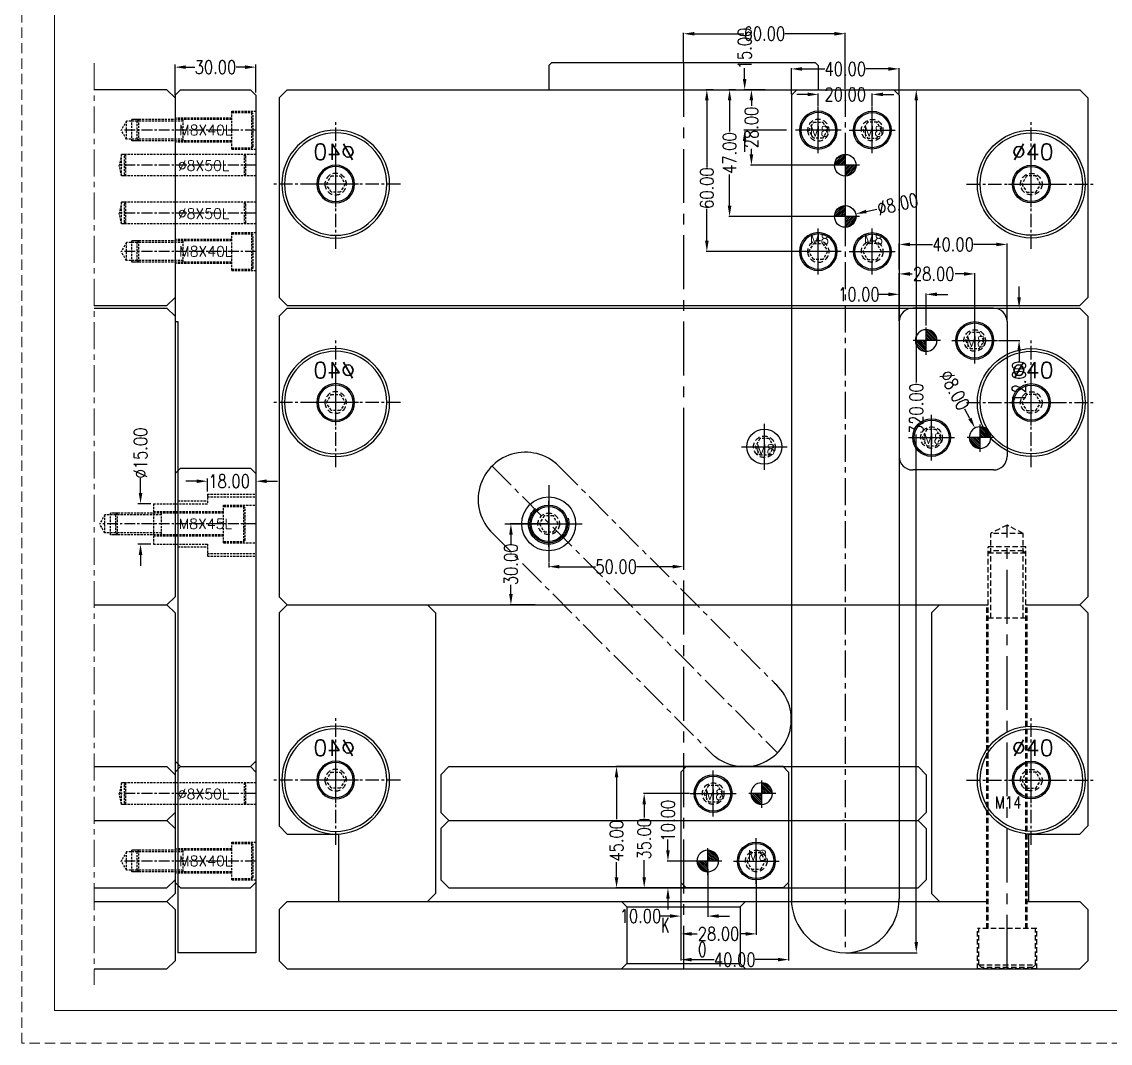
# Model space of a CAD drawing. Header units: millimetres. Extents: x 27300 to 28436, y -21252 to -20448.
# Drawn here: x 27299.7 to 27703.4, y -21251.8 to -20873 of the extents above; entities that cross this region are included whole.
import ezdxf

# ---------------------------------------------------------------- set-up
doc = ezdxf.new("R2010")
doc.units = ezdxf.units.MM
doc.header["$LTSCALE"] = 8
for name, pattern in [('ACAD_ISO08W100', [36, 24, -3, 6, -3]), ('CENTER', [2, 1.25, -0.25, 0.25, -0.25]), ('CENTER1', [0.6, 0.3, -0.1, 0.1, -0.1]), ('CENTERX2', [4, 2.5, -0.5, 0.5, -0.5]), ('DASHED', [0.75, 0.5, -0.25]), ('HIDDEN', [0.375, 0.25, -0.125]), ('HIDDEN2', [0.1875, 0.125, -0.0625])]:
    doc.linetypes.add(name, pattern=pattern)
doc.layers.get('DEFPOINTS').update_dxf_attribs({"color": 6})
for name, color, linetype in [('CL', 1, 'Continuous'), ('PIN', 5, 'Continuous'), ('SCREW', 52, 'HIDDEN'), ('SLIDE', 6, 'Continuous'), ('SP', 3, 'Continuous'), ('text', 7, 'Continuous'), ('文字', 1, 'Continuous')]:
    doc.layers.add(name, color=color, linetype=linetype)
for name, color, linetype, lineweight in [('dim', 3, 'Continuous', 15), ('H7', 1, 'CENTERX2', 15), ('MBOM-ASSIS-LAYER', 71, 'Continuous', 9), ('WR', 122, 'HIDDEN', 18)]:
    doc.layers.add(name, color=color, linetype=linetype, lineweight=lineweight)
doc.styles.add('ROMANC', font='RomanC.ttf', dxfattribs={"width": 0.8, "height": 7})
doc.styles.add('ROMANS', font='ROMANS.shx', dxfattribs={"height": 5, "bigfont": 'chineset.shx'})
doc.styles.get("Standard").update_dxf_attribs({"font": 'txt.shx', "width": 0.8, "bigfont": 'chineset.shx'})
doc.styles.add('txt', font='txt.shx', dxfattribs={"width": 0.75, "height": 3.2})
doc.dimstyles.new('emd', dxfattribs={"dimtxt": 5, "dimasz": 4, "dimexe": 1, "dimexo": 1, "dimtad": 0, "dimzin": 1, "dimdsep": 46, "dimtxsty": 'Standard', "dimcen": 0, "dimclrd": 3, "dimclre": 3, "dimclrt": 7, "dimadec": 1, "dimazin": 0, "dimtfac": 1, "dimtofl": 0, "dimtmove": 0, "dimatfit": 0, "dimfxl": 0, "dimarcsym": 0})
doc.dimstyles.new('ISO-25', dxfattribs={"dimtxt": 5, "dimasz": 4, "dimexe": 0.3, "dimexo": 0.3, "dimtad": 0, "dimzin": 1, "dimdsep": 46, "dimtxsty": 'Standard', "dimcen": 0, "dimclrd": 3, "dimclre": 3, "dimclrt": 3, "dimazin": 0, "dimtfac": 1, "dimtofl": 0, "dimtmove": 0, "dimatfit": 0, "dimfxl": 0, "dimarcsym": 0})

# ---------------------------------------------------------------- blocks, each defined once
blk = doc.blocks.new('20100617.142056')
at = {"layer": 'MBOM-ASSIS-LAYER', "linetype": 'DASHED'}
for p, q in [((-1189, 0), (-1189, 841)), ((0, 0), (-1189, 0))]:
    blk.add_line(p, q, dxfattribs=at)
at = {"layer": 'MBOM-ASSIS-LAYER'}
for p, q in [((-1176.3, 12.7), (-1176.3, 828.3)), ((-12.7, 12.7), (-1176.3, 12.7))]:
    blk.add_line(p, q, dxfattribs=at)
blk = doc.blocks.new('20100227.151117')
at = {"layer": 'SCREW', "linetype": 'CENTER1', "ltscale": 35}
for p, q in [((0, -8.5), (0, 8.5)), ((-8.5, 0), (8.5, 0))]:
    blk.add_line(p, q, dxfattribs=at)
at = {"layer": 'SCREW', "linetype": 'HIDDEN2'}
blk.add_lwpolyline([(-1.73, 3), (-3.46, 0), (-1.73, -3), (1.73, -3), (3.46, 0), (1.73, 3)], close=True, dxfattribs=at)
at = {"layer": 'SCREW', "linetype": 'Continuous'}
for radius in [7, 6.5]:
    blk.add_circle((0, 0), radius, dxfattribs=at)
at = {"layer": 'SCREW'}
blk.add_circle((0, 0), 4, dxfattribs=at)
blk = doc.blocks.new('FGA')
at = {"layer": 'PIN'}
for p, q in [((19364.31, -4822.37), (19368.28, -4818.4)), ((19364.38, -4821.64), (19367.58, -4818.43)), ((19364.68, -4820.67), (19366.62, -4818.74)), ((19365, -4822.34), (19368.28, -4819.06)), ((19365.67, -4822.34), (19368.28, -4819.72)), ((19366.33, -4822.34), (19368.28, -4820.39)), ((19366.99, -4822.34), (19368.28, -4821.05)), ((19367.65, -4822.34), (19368.28, -4821.71)), ((19368.28, -4823.7), (19369.64, -4822.34)), ((19368.28, -4822.38), (19368.32, -4822.34)), ((19368.28, -4823.04), (19368.98, -4822.34)), ((19368.28, -4824.36), (19370.31, -4822.34)), ((19368.28, -4825.69), (19371.63, -4822.34)), ((19368.28, -4825.03), (19370.97, -4822.34)), ((19368.33, -4826.31), (19372.25, -4822.38)), ((19369.07, -4826.23), (19372.17, -4823.13)), ((19370.08, -4825.88), (19371.82, -4824.14))]:
    blk.add_line(p, q, dxfattribs=at)
at = {"layer": 'PIN', "linetype": 'CENTER'}
for p, q in [((19368.28, -4827.56), (19368.28, -4817.12)), ((19363.06, -4822.34), (19373.5, -4822.34))]:
    blk.add_line(p, q, dxfattribs=at)
at = {"layer": 'PIN'}
blk.add_circle((19368.28, -4822.34), 3.97, dxfattribs=at)
blk = doc.blocks.new('*D27084')
at = {"layer": 'DEFPOINTS', "color": 0}
for p in [(27595.1, -20899.98), (27595.1, -20904.73), (27615.1, -20904.73)]:
    blk.add_point(p, dxfattribs=at)
at = {"layer": 'dim', "color": 3, "lineweight": -2}
for p, q in [((27591.1, -20899.98), (27587.1, -20899.98)), ((27595.1, -20904.43), (27595.1, -20899.68)), ((27615.1, -20904.43), (27615.1, -20899.68)), ((27619.1, -20899.98), (27623.1, -20899.98))]:
    blk.add_line(p, q, dxfattribs=at)
at = {"layer": 'dim', "color": 3}
for points in [[(27591.1, -20900.64), (27591.1, -20899.31), (27595.1, -20899.98)], [(27619.1, -20899.31), (27619.1, -20900.64), (27615.1, -20899.98)]]:
    blk.add_solid(points, dxfattribs=at)
at = {"layer": 'dim', "color": 3, "insert": (27605.1, -20899.98), "char_height": 5, "attachment_point": 5}
blk.add_mtext('20.00', dxfattribs=at)
blk = doc.blocks.new('*D27085')
at = {"layer": 'DEFPOINTS', "color": 0}
for p in [(27570.29, -20898.23), (27571.02, -20898.23), (27605.1, -20926.23)]:
    blk.add_point(p, dxfattribs=at)
at = {"layer": 'dim', "color": 3, "lineweight": -2}
for p, q in [((27570.72, -20898.23), (27569.99, -20898.23)), ((27570.29, -20902.23), (27570.29, -20904.27)), ((27570.29, -20922.23), (27570.29, -20920.19)), ((27604.8, -20926.23), (27569.99, -20926.23))]:
    blk.add_line(p, q, dxfattribs=at)
at = {"layer": 'dim', "color": 3}
for points in [[(27570.95, -20902.23), (27569.62, -20902.23), (27570.29, -20898.23)], [(27569.62, -20922.23), (27570.95, -20922.23), (27570.29, -20926.23)]]:
    blk.add_solid(points, dxfattribs=at)
at = {"layer": 'dim', "color": 3, "insert": (27570.29, -20912.23), "char_height": 5, "attachment_point": 5, "rotation": 90}
blk.add_mtext('28.00', dxfattribs=at)
blk = doc.blocks.new('*D27086')
at = {"layer": 'DEFPOINTS', "color": 0}
for p in [(27562.19, -20898.23), (27564.69, -20898.23), (27605.1, -20945.23)]:
    blk.add_point(p, dxfattribs=at)
at = {"layer": 'dim', "color": 3, "lineweight": -2}
for p, q in [((27564.39, -20898.23), (27561.89, -20898.23)), ((27562.19, -20902.23), (27562.19, -20913.77)), ((27562.19, -20941.23), (27562.19, -20929.69)), ((27604.8, -20945.23), (27561.89, -20945.23))]:
    blk.add_line(p, q, dxfattribs=at)
at = {"layer": 'dim', "color": 3}
for points in [[(27562.86, -20902.23), (27561.53, -20902.23), (27562.19, -20898.23)], [(27561.53, -20941.23), (27562.86, -20941.23), (27562.19, -20945.23)]]:
    blk.add_solid(points, dxfattribs=at)
at = {"layer": 'dim', "color": 3, "insert": (27562.19, -20921.73), "char_height": 5, "attachment_point": 5, "rotation": 90}
blk.add_mtext('47.00', dxfattribs=at)
blk = doc.blocks.new('*D27087')
at = {"layer": 'DEFPOINTS', "color": 0}
for p in [(27553.76, -20898.23), (27556.4, -20898.23), (27595.1, -20958.23)]:
    blk.add_point(p, dxfattribs=at)
at = {"layer": 'dim', "color": 3, "lineweight": -2}
for p, q in [((27556.1, -20898.23), (27553.46, -20898.23)), ((27553.76, -20902.23), (27553.76, -20927.12)), ((27553.76, -20954.23), (27553.76, -20942.37)), ((27594.8, -20958.23), (27553.46, -20958.23))]:
    blk.add_line(p, q, dxfattribs=at)
at = {"layer": 'dim', "color": 3}
for points in [[(27554.43, -20902.23), (27553.09, -20902.23), (27553.76, -20898.23)], [(27553.09, -20954.23), (27554.43, -20954.23), (27553.76, -20958.23)]]:
    blk.add_solid(points, dxfattribs=at)
at = {"layer": 'dim', "color": 3, "insert": (27553.76, -20934.74), "char_height": 5, "attachment_point": 5, "rotation": 90}
blk.add_mtext('60.00', dxfattribs=at)
blk = doc.blocks.new('*D27088')
at = {"layer": 'DEFPOINTS', "color": 0}
for p in [(27653.1, -20966.54), (27625.1, -20984.23), (27653.1, -20988.73)]:
    blk.add_point(p, dxfattribs=at)
at = {"layer": 'dim', "color": 3, "lineweight": -2}
for p, q in [((27625.1, -20983.93), (27625.1, -20966.24)), ((27629.1, -20966.54), (27629.94, -20966.54)), ((27649.1, -20966.54), (27645.85, -20966.54)), ((27653.1, -20988.43), (27653.1, -20966.24))]:
    blk.add_line(p, q, dxfattribs=at)
at = {"layer": 'dim', "color": 3}
for points in [[(27629.1, -20965.87), (27629.1, -20967.21), (27625.1, -20966.54)], [(27649.1, -20967.21), (27649.1, -20965.87), (27653.1, -20966.54)]]:
    blk.add_solid(points, dxfattribs=at)
at = {"layer": 'dim', "color": 3, "insert": (27637.9, -20966.54), "char_height": 5, "attachment_point": 5}
blk.add_mtext('28.00', dxfattribs=at)
blk = doc.blocks.new('*D27089')
at = {"layer": 'DEFPOINTS', "color": 0}
for p in [(27635.1, -20974.11), (27625.1, -20984.23), (27635.1, -20985.97)]:
    blk.add_point(p, dxfattribs=at)
at = {"layer": 'dim', "color": 3, "lineweight": -2}
for p, q in [((27621.1, -20974.11), (27617.1, -20974.11)), ((27625.1, -20983.93), (27625.1, -20973.81)), ((27635.1, -20985.67), (27635.1, -20973.81)), ((27639.1, -20974.11), (27643.1, -20974.11))]:
    blk.add_line(p, q, dxfattribs=at)
at = {"layer": 'dim', "color": 3}
for points in [[(27621.1, -20974.78), (27621.1, -20973.44), (27625.1, -20974.11)], [(27639.1, -20973.44), (27639.1, -20974.78), (27635.1, -20974.11)]]:
    blk.add_solid(points, dxfattribs=at)
at = {"layer": 'dim', "color": 3, "insert": (27610.14, -20974.11), "char_height": 5, "attachment_point": 5}
blk.add_mtext('10.00', dxfattribs=at)
blk = doc.blocks.new('*D27090')
at = {"layer": 'DEFPOINTS', "color": 0}
for p in [(27657.03, -20979.23), (27669.56, -20979.23), (27661.6, -20991.23)]:
    blk.add_point(p, dxfattribs=at)
at = {"layer": 'dim', "color": 3, "lineweight": -2}
for p, q in [((27669.56, -20975.23), (27669.56, -20971.23)), ((27657.33, -20979.23), (27669.86, -20979.23)), ((27661.9, -20991.23), (27669.86, -20991.23)), ((27669.56, -20995.23), (27669.56, -20999.23))]:
    blk.add_line(p, q, dxfattribs=at)
at = {"layer": 'dim', "color": 3}
for points in [[(27668.89, -20975.23), (27670.23, -20975.23), (27669.56, -20979.23)], [(27670.23, -20995.23), (27668.89, -20995.23), (27669.56, -20991.23)]]:
    blk.add_solid(points, dxfattribs=at)
at = {"layer": 'dim', "color": 3, "insert": (27669.56, -21006.52), "char_height": 5, "attachment_point": 5, "rotation": 90}
blk.add_mtext('12.00', dxfattribs=at)
blk = doc.blocks.new('*D27091')
at = {"layer": 'DEFPOINTS', "color": 0}
for p in [(27665.1, -20955.61), (27625.1, -20965.21), (27665.1, -20984.23)]:
    blk.add_point(p, dxfattribs=at)
at = {"layer": 'dim', "color": 3, "lineweight": -2}
for p, q in [((27625.1, -20964.91), (27625.1, -20955.31)), ((27629.1, -20955.61), (27637.47, -20955.61)), ((27661.1, -20955.61), (27652.72, -20955.61)), ((27665.1, -20983.93), (27665.1, -20955.31))]:
    blk.add_line(p, q, dxfattribs=at)
at = {"layer": 'dim', "color": 3}
for points in [[(27629.1, -20954.94), (27629.1, -20956.27), (27625.1, -20955.61)], [(27661.1, -20956.27), (27661.1, -20954.94), (27665.1, -20955.61)]]:
    blk.add_solid(points, dxfattribs=at)
at = {"layer": 'dim', "color": 3, "insert": (27645.1, -20955.61), "char_height": 5, "attachment_point": 5}
blk.add_mtext('40.00', dxfattribs=at)
blk = doc.blocks.new('20100227.151919')
at = {"layer": 'SCREW', "linetype": 'CENTER1', "ltscale": 35}
for p, q in [((0, -8.5), (0, 8.5)), ((-8.5, 0), (8.5, 0))]:
    blk.add_line(p, q, dxfattribs=at)
at = {"layer": 'SCREW', "linetype": 'HIDDEN2'}
blk.add_lwpolyline([(-1.73, 3), (-3.46, 0), (-1.73, -3), (1.73, -3), (3.46, 0), (1.73, 3)], close=True, dxfattribs=at)
at = {"layer": 'SCREW', "linetype": 'Continuous'}
blk.add_circle((0, 0), 6.5, dxfattribs=at)
at = {"layer": 'SCREW'}
blk.add_circle((0, 0), 4, dxfattribs=at)
blk = doc.blocks.new('*D27092')
at = {"layer": 'DEFPOINTS', "color": 0}
for p in [(27585.1, -20890.53), (27585.1, -20900.23), (27625.1, -20900.23)]:
    blk.add_point(p, dxfattribs=at)
at = {"layer": 'dim', "color": 3, "lineweight": -2}
for p, q in [((27585.1, -20899.93), (27585.1, -20890.23)), ((27589.1, -20890.53), (27597.47, -20890.53)), ((27621.1, -20890.53), (27612.72, -20890.53)), ((27625.1, -20899.93), (27625.1, -20890.23))]:
    blk.add_line(p, q, dxfattribs=at)
at = {"layer": 'dim', "color": 3}
for points in [[(27589.1, -20889.86), (27589.1, -20891.2), (27585.1, -20890.53)], [(27621.1, -20891.2), (27621.1, -20889.86), (27625.1, -20890.53)]]:
    blk.add_solid(points, dxfattribs=at)
at = {"layer": 'dim', "color": 3, "insert": (27605.1, -20890.53), "char_height": 5, "attachment_point": 5}
blk.add_mtext('40.00', dxfattribs=at)
blk = doc.blocks.new('*D27093')
at = {"layer": 'DEFPOINTS', "color": 0}
for p in [(27554.1, -21186.99), (27544.1, -21192.23), (27554.1, -21204.65)]:
    blk.add_point(p, dxfattribs=at)
at = {"layer": 'dim', "color": 3, "lineweight": -2}
for p, q in [((27554.1, -21187.29), (27554.1, -21204.95)), ((27544.1, -21192.53), (27544.1, -21204.95)), ((27540.1, -21204.65), (27536.1, -21204.65)), ((27558.1, -21204.65), (27562.1, -21204.65))]:
    blk.add_line(p, q, dxfattribs=at)
at = {"layer": 'dim', "color": 3}
for points in [[(27540.1, -21205.32), (27540.1, -21203.99), (27544.1, -21204.65)], [(27558.1, -21203.99), (27558.1, -21205.32), (27554.1, -21204.65)]]:
    blk.add_solid(points, dxfattribs=at)
at = {"layer": 'dim', "color": 3, "insert": (27529.14, -21204.65), "char_height": 5, "attachment_point": 5}
blk.add_mtext('10.00', dxfattribs=at)
blk = doc.blocks.new('*D27094')
at = {"layer": 'DEFPOINTS', "color": 0}
for p in [(27572.1, -21190.23), (27544.1, -21192.23), (27572.1, -21211.25)]:
    blk.add_point(p, dxfattribs=at)
at = {"layer": 'dim', "color": 3, "lineweight": -2}
for p, q in [((27572.1, -21190.53), (27572.1, -21211.55)), ((27544.1, -21192.53), (27544.1, -21211.55)), ((27548.1, -21211.25), (27550.14, -21211.25)), ((27568.1, -21211.25), (27566.06, -21211.25))]:
    blk.add_line(p, q, dxfattribs=at)
at = {"layer": 'dim', "color": 3}
for points in [[(27548.1, -21210.59), (27548.1, -21211.92), (27544.1, -21211.25)], [(27568.1, -21211.92), (27568.1, -21210.59), (27572.1, -21211.25)]]:
    blk.add_solid(points, dxfattribs=at)
at = {"layer": 'dim', "color": 3, "insert": (27558.1, -21211.25), "char_height": 5, "attachment_point": 5}
blk.add_mtext('28.00', dxfattribs=at)
blk = doc.blocks.new('*D27095')
at = {"layer": 'DEFPOINTS', "color": 0}
for p in [(27544.1, -21192.23), (27584.1, -21192.23), (27584.1, -21220.8)]:
    blk.add_point(p, dxfattribs=at)
at = {"layer": 'dim', "color": 3, "lineweight": -2}
for p, q in [((27544.1, -21192.53), (27544.1, -21221.1)), ((27584.1, -21192.53), (27584.1, -21221.1)), ((27548.1, -21220.8), (27556.47, -21220.8)), ((27580.1, -21220.8), (27571.72, -21220.8))]:
    blk.add_line(p, q, dxfattribs=at)
at = {"layer": 'dim', "color": 3}
for points in [[(27548.1, -21220.13), (27548.1, -21221.46), (27544.1, -21220.8)], [(27580.1, -21221.46), (27580.1, -21220.13), (27584.1, -21220.8)]]:
    blk.add_solid(points, dxfattribs=at)
at = {"layer": 'dim', "color": 3, "insert": (27564.1, -21220.8), "char_height": 5, "attachment_point": 5}
blk.add_mtext('40.00', dxfattribs=at)
blk = doc.blocks.new('*D27096')
at = {"layer": 'DEFPOINTS', "color": 0}
for p in [(27539.33, -21184.23), (27554.1, -21184.23), (27546.1, -21194.23)]:
    blk.add_point(p, dxfattribs=at)
at = {"layer": 'dim', "color": 3, "lineweight": -2}
for p, q in [((27539.33, -21180.23), (27539.33, -21176.23)), ((27553.8, -21184.23), (27539.03, -21184.23)), ((27545.8, -21194.23), (27539.03, -21194.23)), ((27539.33, -21198.23), (27539.33, -21202.23))]:
    blk.add_line(p, q, dxfattribs=at)
at = {"layer": 'dim', "color": 3}
for points in [[(27538.66, -21180.23), (27540, -21180.23), (27539.33, -21184.23)], [(27540, -21198.23), (27538.66, -21198.23), (27539.33, -21194.23)]]:
    blk.add_solid(points, dxfattribs=at)
at = {"layer": 'dim', "color": 3, "insert": (27539.33, -21169.27), "char_height": 5, "attachment_point": 5, "rotation": 90}
blk.add_mtext('10.00', dxfattribs=at)
blk = doc.blocks.new('*D27097')
at = {"layer": 'DEFPOINTS', "color": 0}
for p in [(27530.52, -21159.23), (27547.6, -21159.23), (27546.1, -21194.23)]:
    blk.add_point(p, dxfattribs=at)
at = {"layer": 'dim', "color": 3, "lineweight": -2}
for p, q in [((27547.3, -21159.23), (27530.22, -21159.23)), ((27530.52, -21163.23), (27530.52, -21168.04)), ((27530.52, -21190.23), (27530.52, -21183.96)), ((27545.8, -21194.23), (27530.22, -21194.23))]:
    blk.add_line(p, q, dxfattribs=at)
at = {"layer": 'dim', "color": 3}
for points in [[(27531.19, -21163.23), (27529.86, -21163.23), (27530.52, -21159.23)], [(27529.86, -21190.23), (27531.19, -21190.23), (27530.52, -21194.23)]]:
    blk.add_solid(points, dxfattribs=at)
at = {"layer": 'dim', "color": 3, "insert": (27530.52, -21176), "char_height": 5, "attachment_point": 5, "rotation": 90}
blk.add_mtext('35.00', dxfattribs=at)
blk = doc.blocks.new('*D27098')
at = {"layer": 'DEFPOINTS', "color": 0}
for p in [(27629.41, -20898.23), (27631.44, -20898.23), (27605.1, -21218.23)]:
    blk.add_point(p, dxfattribs=at)
at = {"layer": 'dim', "color": 3, "lineweight": -2}
for p, q in [((27629.71, -20898.23), (27631.74, -20898.23)), ((27631.44, -20902.23), (27631.44, -21006.85)), ((27631.44, -21214.23), (27631.44, -21026.1)), ((27605.4, -21218.23), (27631.74, -21218.23))]:
    blk.add_line(p, q, dxfattribs=at)
at = {"layer": 'dim', "color": 3}
for points in [[(27632.11, -20902.23), (27630.77, -20902.23), (27631.44, -20898.23)], [(27630.77, -21214.23), (27632.11, -21214.23), (27631.44, -21218.23)]]:
    blk.add_solid(points, dxfattribs=at)
at = {"layer": 'dim', "color": 3, "insert": (27631.44, -21016.48), "char_height": 5, "attachment_point": 5, "rotation": 90}
blk.add_mtext('320.00', dxfattribs=at)
blk = doc.blocks.new('*D27099')
at = {"layer": 'DEFPOINTS', "color": 0}
for p in [(27520.26, -21149.23), (27546.77, -21149.23), (27543.28, -21194.23)]:
    blk.add_point(p, dxfattribs=at)
at = {"layer": 'dim', "color": 3, "lineweight": -2}
for p, q in [((27546.47, -21149.23), (27519.96, -21149.23)), ((27520.26, -21153.23), (27520.26, -21168.77)), ((27520.26, -21190.23), (27520.26, -21184.69)), ((27542.98, -21194.23), (27519.96, -21194.23))]:
    blk.add_line(p, q, dxfattribs=at)
at = {"layer": 'dim', "color": 3}
for points in [[(27520.93, -21153.23), (27519.59, -21153.23), (27520.26, -21149.23)], [(27519.59, -21190.23), (27520.93, -21190.23), (27520.26, -21194.23)]]:
    blk.add_solid(points, dxfattribs=at)
at = {"layer": 'dim', "color": 3, "insert": (27520.26, -21176.73), "char_height": 5, "attachment_point": 5, "rotation": 90}
blk.add_mtext('45.00', dxfattribs=at)
blk = doc.blocks.new('*D27101')
at = {"layer": 'DEFPOINTS', "color": 0}
for p in [(27653.22, -21023.7), (27656.98, -21030.76)]:
    blk.add_point(p, dxfattribs=at)
at = {"layer": 'dim', "color": 3, "lineweight": -2}
blk.add_line((27651.34, -21020.17), (27649.46, -21016.64), dxfattribs=at)
at = {"layer": 'dim', "color": 3}
blk.add_solid([(27650.75, -21020.48), (27651.93, -21019.86), (27653.22, -21023.7)], dxfattribs=at)
at = {"layer": 'dim', "color": 3, "insert": (27645.72, -21009.62), "char_height": 5, "attachment_point": 5, "rotation": 298.0455}
blk.add_mtext('%%c8.00', dxfattribs=at)
blk = doc.blocks.new('*D27108')
at = {"layer": 'DEFPOINTS', "color": 0}
for p in [(27545.1, -20877.48), (27545.1, -20888.23), (27605.1, -20898.23)]:
    blk.add_point(p, dxfattribs=at)
at = {"layer": 'dim', "color": 3, "lineweight": -2}
for p, q in [((27545.1, -20887.93), (27545.1, -20877.18)), ((27549.1, -20877.48), (27567.47, -20877.48)), ((27601.1, -20877.48), (27582.72, -20877.48)), ((27605.1, -20897.93), (27605.1, -20877.18))]:
    blk.add_line(p, q, dxfattribs=at)
at = {"layer": 'dim', "color": 3}
for points in [[(27549.1, -20876.82), (27549.1, -20878.15), (27545.1, -20877.48)], [(27601.1, -20878.15), (27601.1, -20876.82), (27605.1, -20877.48)]]:
    blk.add_solid(points, dxfattribs=at)
at = {"layer": 'dim', "color": 3, "insert": (27575.1, -20877.48), "char_height": 5, "attachment_point": 5}
blk.add_mtext('60.00', dxfattribs=at)
blk = doc.blocks.new('*D27137')
at = {"layer": 'DEFPOINTS', "color": 0}
for p in [(27567.78, -20898.23), (27575.66, -20898.23), (27583.66, -20913.23)]:
    blk.add_point(p, dxfattribs=at)
at = {"layer": 'dim', "color": 3, "lineweight": -2}
for p, q in [((27567.78, -20894.23), (27567.78, -20890.23)), ((27575.36, -20898.23), (27567.48, -20898.23)), ((27583.36, -20913.23), (27567.48, -20913.23)), ((27567.78, -20917.23), (27567.78, -20921.23))]:
    blk.add_line(p, q, dxfattribs=at)
at = {"layer": 'dim', "color": 3}
for points in [[(27567.11, -20894.23), (27568.45, -20894.23), (27567.78, -20898.23)], [(27568.45, -20917.23), (27567.11, -20917.23), (27567.78, -20913.23)]]:
    blk.add_solid(points, dxfattribs=at)
at = {"layer": 'dim', "color": 3, "insert": (27567.78, -20882.94), "char_height": 5, "attachment_point": 5, "rotation": 90}
blk.add_mtext('15.00', dxfattribs=at)
blk = doc.blocks.new('*D27138')
at = {"layer": 'DEFPOINTS', "color": 0}
for p in [(27608.99, -20944.31), (27601.21, -20946.15)]:
    blk.add_point(p, dxfattribs=at)
at = {"layer": 'dim', "color": 3, "lineweight": -2}
blk.add_line((27612.89, -20943.39), (27616.78, -20942.48), dxfattribs=at)
at = {"layer": 'dim', "color": 3}
blk.add_solid([(27612.73, -20942.75), (27613.04, -20944.04), (27608.99, -20944.31)], dxfattribs=at)
at = {"layer": 'dim', "color": 3, "insert": (27624.52, -20940.65), "char_height": 5, "attachment_point": 5, "rotation": 13.2735}
blk.add_mtext('%%c8.00', dxfattribs=at)
blk = doc.blocks.new('20100227.153435')
at = {"layer": 'SP', "color": 3, "linetype": 'CENTER', "ltscale": 0.5}
for p, q in [((0, -24), (0, 24)), ((-24, 0), (24, 0))]:
    blk.add_line(p, q, dxfattribs=at)
at = {"layer": 'SP'}
for radius in [20, 19]:
    blk.add_circle((0, 0), radius, dxfattribs=at)
at = {"layer": 'SCREW'}
blk.add_blockref('20100227.151117', (0, 0), dxfattribs=at)
at = {"layer": 'H7', "color": 4, "linetype": 'ByBlock', "insert": (-7.19, 14.98), "char_height": 6, "attachment_point": 1, "style": 'ROMANS'}
blk.add_mtext('{\\Ftxt.shx;%%C40}', dxfattribs=at)
blk = doc.blocks.new('*D27142')
at = {"layer": 'DEFPOINTS', "color": 0}
for p in [(27495.1, -21059.23), (27481.09, -21089.23), (27490.39, -21089.23)]:
    blk.add_point(p, dxfattribs=at)
at = {"layer": 'dim', "color": 3, "lineweight": -2}
for p, q in [((27494.8, -21059.23), (27480.79, -21059.23)), ((27481.09, -21063.23), (27481.09, -21066.61)), ((27481.09, -21085.23), (27481.09, -21081.86)), ((27490.09, -21089.23), (27480.79, -21089.23))]:
    blk.add_line(p, q, dxfattribs=at)
at = {"layer": 'dim', "color": 3}
for points in [[(27481.76, -21063.23), (27480.43, -21063.23), (27481.09, -21059.23)], [(27480.43, -21085.23), (27481.76, -21085.23), (27481.09, -21089.23)]]:
    blk.add_solid(points, dxfattribs=at)
at = {"layer": 'dim', "color": 3, "insert": (27481.09, -21074.23), "char_height": 5, "attachment_point": 5, "rotation": 90}
blk.add_mtext('30.00', dxfattribs=at)
blk = doc.blocks.new('*D27144')
at = {"layer": 'DEFPOINTS', "color": 0}
for p in [(27545.1, -21034.23), (27495.1, -21073.55), (27545.1, -21075.09)]:
    blk.add_point(p, dxfattribs=at)
at = {"layer": 'dim', "color": 3, "lineweight": -2}
for p, q in [((27545.1, -21034.53), (27545.1, -21075.39)), ((27495.1, -21073.85), (27495.1, -21075.39)), ((27499.1, -21075.09), (27512.47, -21075.09)), ((27541.1, -21075.09), (27527.72, -21075.09))]:
    blk.add_line(p, q, dxfattribs=at)
at = {"layer": 'dim', "color": 3}
for points in [[(27499.1, -21074.42), (27499.1, -21075.75), (27495.1, -21075.09)], [(27541.1, -21075.75), (27541.1, -21074.42), (27545.1, -21075.09)]]:
    blk.add_solid(points, dxfattribs=at)
at = {"layer": 'dim', "color": 3, "insert": (27520.1, -21075.09), "char_height": 5, "attachment_point": 5}
blk.add_mtext('50.00', dxfattribs=at)
blk = doc.blocks.new('*D27145')
at = {"layer": 'DEFPOINTS', "color": 0}
for p in [(27386.51, -20889.87), (27356.51, -20901.23), (27386.51, -20900.23)]:
    blk.add_point(p, dxfattribs=at)
at = {"layer": 'dim', "color": 3, "lineweight": -2}
for p, q in [((27356.51, -20900.23), (27356.51, -20888.87)), ((27360.51, -20889.87), (27363.89, -20889.87)), ((27382.51, -20889.87), (27379.14, -20889.87)), ((27386.51, -20899.23), (27386.51, -20888.87))]:
    blk.add_line(p, q, dxfattribs=at)
at = {"layer": 'dim', "color": 3}
for points in [[(27360.51, -20889.2), (27360.51, -20890.53), (27356.51, -20889.87)], [(27382.51, -20890.53), (27382.51, -20889.2), (27386.51, -20889.87)]]:
    blk.add_solid(points, dxfattribs=at)
at = {"layer": 'dim', "color": 7, "insert": (27371.51, -20889.87), "char_height": 5, "attachment_point": 5}
blk.add_mtext('30.00', dxfattribs=at)
blk = doc.blocks.new('*D27147')
at = {"layer": 'DEFPOINTS', "color": 0}
for p in [(27348.51, -21051.73), (27343.71, -21066.73), (27348.51, -21066.73)]:
    blk.add_point(p, dxfattribs=at)
at = {"layer": 'dim', "color": 3, "lineweight": -2}
for p, q in [((27343.71, -21047.73), (27343.71, -21042.24)), ((27347.51, -21051.73), (27342.71, -21051.73)), ((27347.51, -21066.73), (27342.71, -21066.73)), ((27343.71, -21070.73), (27343.71, -21074.73))]:
    blk.add_line(p, q, dxfattribs=at)
at = {"layer": 'dim', "color": 3}
for points in [[(27343.05, -21047.73), (27344.38, -21047.73), (27343.71, -21051.73)], [(27344.38, -21070.73), (27343.05, -21070.73), (27343.71, -21066.73)]]:
    blk.add_solid(points, dxfattribs=at)
at = {"layer": 'dim', "color": 7, "insert": (27343.71, -21032.94), "char_height": 5, "attachment_point": 5, "rotation": 90}
blk.add_mtext('{\\Ftxt.shx;%%C15.00}', dxfattribs=at)
blk = doc.blocks.new('*D27148')
at = {"layer": 'DEFPOINTS', "color": 0}
for p in [(27386.51, -21037.49), (27386.51, -21043.41), (27368.51, -21048.23)]:
    blk.add_point(p, dxfattribs=at)
at = {"layer": 'dim', "color": 3, "lineweight": -2}
for p, q in [((27386.51, -21038.49), (27386.51, -21044.41)), ((27364.51, -21043.41), (27360.51, -21043.41)), ((27368.51, -21047.23), (27368.51, -21042.41)), ((27390.51, -21043.41), (27394.51, -21043.41))]:
    blk.add_line(p, q, dxfattribs=at)
at = {"layer": 'dim', "color": 3}
for points in [[(27364.51, -21044.07), (27364.51, -21042.74), (27368.51, -21043.41)], [(27390.51, -21042.74), (27390.51, -21044.07), (27386.51, -21043.41)]]:
    blk.add_solid(points, dxfattribs=at)
at = {"layer": 'dim', "color": 7, "insert": (27376.58, -21043.41), "char_height": 5, "attachment_point": 5}
blk.add_mtext('18.00', dxfattribs=at)

msp = doc.modelspace()

# ---------------------------------------------------------------- linework, layer by layer
at = {"linetype": 'Continuous'}
for p, q in [((27495.099, -20889.231), (27496.099, -20888.231)), ((27495.099, -20889.231), (27495.099, -20898.231)), ((27594.099, -20888.231), (27496.099, -20888.231)), ((27595.099, -20889.231), (27594.099, -20888.231)), ((27595.099, -20889.231), (27595.099, -20898.231)), ((27353.515, -20898.231), (27326.515, -20898.231)), ((27356.515, -20901.231), (27353.515, -20898.231)), ((27395.099, -20901.231), (27398.099, -20898.231)), ((27398.099, -20898.231), (27692.099, -20898.231)), ((27692.099, -20898.231), (27695.099, -20901.231)), ((27356.515, -20901.231), (27356.515, -20975.231)), ((27395.099, -20901.231), (27395.099, -20975.231)), ((27695.099, -20901.231), (27695.099, -20975.231)), ((27356.515, -20975.231), (27353.515, -20978.231)), ((27395.099, -20975.231), (27398.099, -20978.231)), ((27695.099, -20975.231), (27692.099, -20978.231)), ((27326.515, -20978.231), (27353.515, -20978.231)), ((27326.515, -20979.231), (27353.515, -20979.231)), ((27356.515, -20982.231), (27353.515, -20979.231)), ((27398.099, -20979.231), (27395.099, -20982.231)), ((27398.099, -20978.231), (27692.099, -20978.231)), ((27398.099, -20979.231), (27692.099, -20979.231)), ((27692.099, -20979.231), (27695.099, -20982.231)), ((27356.515, -20982.231), (27356.515, -21086.231)), ((27395.099, -20982.231), (27395.099, -21086.231)), ((27695.099, -20982.231), (27695.099, -21086.231)), ((27326.515, -21089.231), (27353.515, -21089.231)), ((27356.515, -21086.231), (27353.515, -21089.231)), ((27356.515, -21092.231), (27353.515, -21089.231)), ((27395.099, -21086.231), (27398.099, -21089.231)), ((27398.099, -21089.231), (27395.099, -21092.231)), ((27398.099, -21089.231), (27658.099, -21089.231)), ((27450.099, -21089.231), (27453.099, -21092.231)), ((27637.099, -21092.231), (27640.099, -21089.231)), ((27672.099, -21089.231), (27692.099, -21089.231)), ((27695.099, -21086.231), (27692.099, -21089.231)), ((27692.099, -21089.231), (27695.099, -21092.231)), ((27356.515, -21092.231), (27356.515, -21196.231)), ((27395.099, -21092.231), (27395.099, -21171.231)), ((27453.099, -21092.231), (27453.099, -21196.231)), ((27637.099, -21092.231), (27637.099, -21196.231)), ((27695.099, -21092.231), (27695.099, -21171.231)), ((27326.515, -21149.231), (27353.515, -21149.231)), ((27353.515, -21149.231), (27356.515, -21152.231)), ((27455.099, -21152.231), (27458.099, -21149.231)), ((27458.099, -21149.231), (27632.099, -21149.231)), ((27635.099, -21152.231), (27632.099, -21149.231)), ((27356.515, -21152.231), (27356.515, -21166.231)), ((27455.099, -21152.231), (27455.099, -21166.231)), ((27635.099, -21152.231), (27635.099, -21166.231)), ((27356.515, -21166.231), (27353.515, -21169.231)), ((27455.099, -21166.231), (27458.099, -21169.231)), ((27632.099, -21169.231), (27635.099, -21166.231)), ((27326.515, -21169.231), (27353.515, -21169.231)), ((27353.515, -21169.231), (27356.515, -21172.231)), ((27458.099, -21169.231), (27455.099, -21172.231)), ((27458.099, -21169.231), (27632.099, -21169.231)), ((27605.099, -21169.231), (27604.099, -21169.231)), ((27632.099, -21169.231), (27635.099, -21172.231)), ((27356.515, -21172.231), (27356.515, -21191.231)), ((27395.099, -21171.231), (27398.099, -21174.231)), ((27398.099, -21174.231), (27417.099, -21174.231)), ((27417.099, -21174.231), (27417.099, -21199.231)), ((27455.099, -21172.231), (27455.099, -21191.231)), ((27635.099, -21172.231), (27635.099, -21191.231)), ((27673.099, -21174.231), (27692.099, -21174.231)), ((27673.099, -21174.231), (27673.099, -21199.231)), ((27695.099, -21171.231), (27692.099, -21174.231)), ((27326.515, -21194.231), (27353.515, -21194.231)), ((27356.515, -21191.231), (27353.515, -21194.231)), ((27455.099, -21191.231), (27458.099, -21194.231)), ((27458.099, -21194.231), (27632.099, -21194.231)), ((27635.099, -21191.231), (27632.099, -21194.231)), ((27356.515, -21196.231), (27353.515, -21199.231)), ((27453.099, -21196.231), (27450.099, -21199.231)), ((27640.099, -21199.231), (27637.099, -21196.231)), ((27326.515, -21199.231), (27353.515, -21199.231)), ((27356.515, -21202.231), (27353.515, -21199.231)), ((27356.515, -21202.231), (27356.515, -21221.231)), ((27398.099, -21199.231), (27395.099, -21202.231)), ((27395.099, -21202.231), (27395.099, -21221.231)), ((27398.099, -21199.231), (27658.099, -21199.231)), ((27672.099, -21199.231), (27692.099, -21199.231)), ((27692.099, -21199.231), (27695.099, -21202.231)), ((27695.099, -21202.231), (27695.099, -21221.231)), ((27356.515, -21221.231), (27353.515, -21224.231)), ((27395.099, -21221.231), (27398.099, -21224.231)), ((27695.099, -21221.231), (27692.099, -21224.231)), ((27326.515, -21224.231), (27353.515, -21224.231)), ((27398.099, -21224.231), (27692.099, -21224.231))]:
    msp.add_line(p, q, dxfattribs=at)
at = {"linetype": 'CENTER', "ltscale": 2}
for p, q in [((27545.099, -20888.231), (27545.099, -21224.231)), ((27665.099, -21224.231), (27665.099, -21059.731))]:
    msp.add_line(p, q, dxfattribs=at)
at = {"color": 30, "linetype": 'HIDDEN', "ltscale": 0.4}
for p, q in [((27368.515, -21048.231), (27386.515, -21048.231)), ((27368.515, -21048.231), (27368.515, -21051.731)), ((27368.515, -21049.231), (27386.515, -21049.231)), ((27348.515, -21051.731), (27368.515, -21051.731)), ((27348.515, -21051.731), (27348.515, -21066.731)), ((27357.515, -21050.731), (27368.515, -21050.731)), ((27348.515, -21066.731), (27368.515, -21066.731)), ((27357.515, -21067.731), (27368.515, -21067.731)), ((27368.515, -21066.731), (27368.515, -21071.231)), ((27368.515, -21070.231), (27386.515, -21070.231)), ((27368.515, -21071.231), (27386.515, -21071.231))]:
    msp.add_line(p, q, dxfattribs=at)
at = {"linetype": 'HIDDEN'}
for p, q in [((27665.099, -21059.731), (27659.099, -21062.731)), ((27671.099, -21062.731), (27665.099, -21059.731)), ((27671.099, -21062.731), (27659.099, -21062.731)), ((27659.099, -21094.231), (27659.099, -21062.731)), ((27671.099, -21094.231), (27671.099, -21062.731)), ((27672.099, -21067.731), (27658.099, -21067.731)), ((27658.099, -21209.231), (27658.099, -21067.731)), ((27659.099, -21069.231), (27658.099, -21070.031)), ((27671.099, -21069.231), (27659.099, -21069.231)), ((27671.099, -21069.231), (27672.099, -21070.031)), ((27672.099, -21209.231), (27672.099, -21067.731)), ((27672.099, -21070.031), (27658.099, -21070.031)), ((27657.599, -21209.231), (27657.599, -21089.231)), ((27672.599, -21209.231), (27672.599, -21089.231)), ((27672.099, -21094.231), (27658.099, -21094.231)), ((27676.099, -21209.231), (27654.099, -21209.231)), ((27654.099, -21224.231), (27654.099, -21209.231)), ((27654.599, -21222.731), (27654.599, -21209.231)), ((27675.599, -21222.731), (27675.599, -21209.231)), ((27676.099, -21224.231), (27676.099, -21209.231)), ((27654.599, -21222.731), (27675.599, -21222.731)), ((27654.599, -21222.731), (27655.599, -21223.731)), ((27674.599, -21223.731), (27675.599, -21222.731)), ((27676.099, -21224.231), (27654.099, -21224.231)), ((27674.599, -21223.731), (27655.599, -21223.731))]:
    msp.add_line(p, q, dxfattribs=at)
at = {"color": 8, "linetype": 'Continuous'}
for p, q in [((27522.099, -21199.231), (27524.099, -21201.231)), ((27524.099, -21201.231), (27566.099, -21201.231)), ((27524.099, -21201.231), (27524.099, -21222.231)), ((27568.099, -21199.231), (27566.099, -21201.231)), ((27566.099, -21201.231), (27566.099, -21222.231)), ((27522.099, -21224.231), (27524.099, -21222.231)), ((27524.099, -21222.231), (27566.099, -21222.231)), ((27568.099, -21224.231), (27566.099, -21222.231))]:
    msp.add_line(p, q, dxfattribs=at)
at = {"color": 4}
msp.add_circle((27495.099, -21059.231), 10, dxfattribs=at)
at = {"color": 4, "linetype": 'HIDDEN', "ltscale": 15}
msp.add_circle((27495.099, -21059.231), 7.5, dxfattribs=at)
at = {"layer": 'CL', "color": 7, "linetype": 'ACAD_ISO08W100'}
for p, q in [((27495.099, -21044.912), (27495.099, -21073.55)), ((27478.892, -21059.231), (27507.53, -21059.231))]:
    msp.add_line(p, q, dxfattribs=at)
at = {"layer": 'dim', "linetype": 'CENTER'}
msp.add_line((27326.515, -20888.406), (27326.515, -21230.104), dxfattribs=at)
at = {"layer": 'PIN', "linetype": 'HIDDEN', "ltscale": 0.4}
for p, q in [((27336.674, -20922.205), (27335.833, -20926.205)), ((27386.515, -20922.205), (27336.674, -20922.205)), ((27336.674, -20930.143), (27336.674, -20922.205)), ((27338.212, -20922.205), (27336.674, -20922.205)), ((27337.712, -20922.705), (27338.212, -20922.205)), ((27337.712, -20929.674), (27337.712, -20922.736)), ((27338.212, -20930.174), (27338.212, -20922.236)), ((27382.715, -20922.705), (27382.215, -20922.205)), ((27382.215, -20930.205), (27382.215, -20922.236)), ((27382.715, -20929.705), (27382.715, -20922.705)), ((27336.674, -20930.205), (27335.833, -20926.205)), ((27386.515, -20930.205), (27336.674, -20930.205)), ((27338.212, -20930.205), (27336.674, -20930.205)), ((27337.712, -20929.705), (27338.212, -20930.205)), ((27382.715, -20929.705), (27382.215, -20930.205)), ((27336.674, -20939.991), (27335.833, -20943.991)), ((27386.515, -20939.991), (27336.674, -20939.991)), ((27336.674, -20947.929), (27336.674, -20939.991)), ((27338.212, -20939.991), (27336.674, -20939.991)), ((27337.712, -20940.491), (27338.212, -20939.991)), ((27338.212, -20947.96), (27338.212, -20940.022)), ((27382.715, -20940.491), (27382.215, -20939.991)), ((27382.215, -20947.991), (27382.215, -20940.022)), ((27336.674, -20947.991), (27335.833, -20943.991)), ((27337.712, -20947.46), (27337.712, -20940.522)), ((27382.715, -20947.491), (27382.715, -20940.491)), ((27386.515, -20947.991), (27336.674, -20947.991)), ((27338.212, -20947.991), (27336.674, -20947.991)), ((27337.712, -20947.491), (27338.212, -20947.991)), ((27382.715, -20947.491), (27382.215, -20947.991)), ((27336.674, -21155.231), (27335.833, -21159.231)), ((27386.515, -21155.231), (27336.674, -21155.231)), ((27336.674, -21163.169), (27336.674, -21155.231)), ((27338.212, -21155.231), (27336.674, -21155.231)), ((27337.712, -21155.731), (27338.212, -21155.231)), ((27337.712, -21162.7), (27337.712, -21155.762)), ((27338.212, -21163.2), (27338.212, -21155.262)), ((27382.715, -21155.731), (27382.215, -21155.231)), ((27382.215, -21163.231), (27382.215, -21155.262)), ((27382.715, -21162.731), (27382.715, -21155.731)), ((27336.674, -21163.231), (27335.833, -21159.231)), ((27386.515, -21163.231), (27336.674, -21163.231)), ((27338.212, -21163.231), (27336.674, -21163.231)), ((27337.712, -21162.731), (27338.212, -21163.231)), ((27382.715, -21162.731), (27382.215, -21163.231))]:
    msp.add_line(p, q, dxfattribs=at)
at = {"layer": 'PIN', "linetype": 'CENTER', "ltscale": 0.4}
for p, q in [((27386.515, -20926.205), (27335.833, -20926.205)), ((27386.515, -20943.991), (27335.833, -20943.991)), ((27386.515, -21159.231), (27335.833, -21159.231))]:
    msp.add_line(p, q, dxfattribs=at)
at = {"layer": 'SCREW', "linetype": 'HIDDEN', "ltscale": 0.4}
for p, q in [((27377.515, -20920.231), (27377.515, -20906.231)), ((27377.515, -20906.231), (27386.515, -20906.231)), ((27377.515, -20906.731), (27385.015, -20906.731)), ((27385.015, -20919.731), (27385.015, -20906.731)), ((27385.015, -20906.731), (27385.515, -20907.231)), ((27385.515, -20919.231), (27385.515, -20907.231)), ((27338.515, -20909.856), (27336.566, -20913.231)), ((27342.515, -20909.856), (27338.515, -20909.856)), ((27338.515, -20916.606), (27338.515, -20909.856)), ((27377.515, -20909.231), (27340.515, -20909.231)), ((27343.14, -20909.231), (27340.515, -20909.231)), ((27340.515, -20917.231), (27340.515, -20909.231)), ((27342.515, -20909.856), (27343.14, -20909.231)), ((27342.515, -20916.606), (27342.515, -20909.856)), ((27359.515, -20909.856), (27342.515, -20909.856)), ((27343.14, -20917.231), (27343.14, -20909.231)), ((27377.515, -20908.731), (27356.515, -20908.731)), ((27359.515, -20917.231), (27359.515, -20909.231)), ((27338.515, -20916.606), (27336.566, -20913.231)), ((27342.515, -20916.606), (27338.515, -20916.606)), ((27377.515, -20917.231), (27340.515, -20917.231)), ((27343.14, -20917.231), (27340.515, -20917.231)), ((27342.515, -20916.606), (27343.14, -20917.231)), ((27359.515, -20916.606), (27342.515, -20916.606)), ((27377.515, -20917.731), (27356.515, -20917.731)), ((27377.515, -20919.731), (27385.015, -20919.731)), ((27377.515, -20920.231), (27386.515, -20920.231)), ((27385.015, -20919.731), (27385.515, -20919.231)), ((27377.515, -20965.231), (27377.515, -20951.231)), ((27377.515, -20951.231), (27386.515, -20951.231)), ((27377.515, -20951.731), (27385.015, -20951.731)), ((27385.015, -20964.731), (27385.015, -20951.731)), ((27385.015, -20951.731), (27385.515, -20952.231)), ((27385.515, -20964.231), (27385.515, -20952.231)), ((27338.515, -20954.856), (27336.566, -20958.231)), ((27342.515, -20954.856), (27338.515, -20954.856)), ((27338.515, -20961.606), (27338.515, -20954.856)), ((27377.515, -20954.231), (27340.515, -20954.231)), ((27343.14, -20954.231), (27340.515, -20954.231)), ((27340.515, -20962.231), (27340.515, -20954.231)), ((27342.515, -20954.856), (27343.14, -20954.231)), ((27342.515, -20961.606), (27342.515, -20954.856)), ((27359.515, -20954.856), (27342.515, -20954.856)), ((27343.14, -20962.231), (27343.14, -20954.231)), ((27377.515, -20953.731), (27356.515, -20953.731)), ((27359.515, -20962.231), (27359.515, -20954.231)), ((27338.515, -20961.606), (27336.566, -20958.231)), ((27342.515, -20961.606), (27338.515, -20961.606)), ((27377.515, -20962.231), (27340.515, -20962.231)), ((27343.14, -20962.231), (27340.515, -20962.231)), ((27342.515, -20961.606), (27343.14, -20962.231)), ((27359.515, -20961.606), (27342.515, -20961.606)), ((27377.515, -20962.731), (27356.515, -20962.731)), ((27385.015, -20964.731), (27385.515, -20964.231)), ((27377.515, -20964.731), (27385.015, -20964.731)), ((27377.515, -20965.231), (27386.515, -20965.231)), ((27374.515, -21052.231), (27386.515, -21052.231)), ((27374.515, -21066.231), (27374.515, -21052.231)), ((27374.515, -21052.731), (27382.015, -21052.731)), ((27382.015, -21052.731), (27382.515, -21053.231)), ((27382.015, -21065.731), (27382.015, -21052.731)), ((27382.515, -21065.231), (27382.515, -21053.231)), ((27330.515, -21055.856), (27328.566, -21059.231)), ((27334.515, -21055.856), (27330.515, -21055.856)), ((27330.515, -21062.606), (27330.515, -21055.856)), ((27374.515, -21055.231), (27332.515, -21055.231)), ((27335.14, -21055.231), (27332.515, -21055.231)), ((27332.515, -21063.231), (27332.515, -21055.231)), ((27334.515, -21055.856), (27335.14, -21055.231)), ((27351.515, -21055.856), (27334.515, -21055.856)), ((27334.515, -21062.606), (27334.515, -21055.856)), ((27335.14, -21063.231), (27335.14, -21055.231)), ((27374.515, -21054.731), (27348.515, -21054.731)), ((27351.515, -21063.231), (27351.515, -21055.231)), ((27330.515, -21062.606), (27328.566, -21059.231)), ((27334.515, -21062.606), (27330.515, -21062.606)), ((27374.515, -21063.231), (27332.515, -21063.231)), ((27335.14, -21063.231), (27332.515, -21063.231)), ((27334.515, -21062.606), (27335.14, -21063.231)), ((27351.515, -21062.606), (27334.515, -21062.606)), ((27374.515, -21063.731), (27348.515, -21063.731)), ((27382.015, -21065.731), (27382.515, -21065.231)), ((27374.515, -21065.731), (27382.015, -21065.731)), ((27374.515, -21066.231), (27386.515, -21066.231)), ((27377.515, -21191.231), (27377.515, -21177.231)), ((27377.515, -21177.231), (27386.515, -21177.231)), ((27377.515, -21177.731), (27385.015, -21177.731)), ((27385.015, -21190.731), (27385.015, -21177.731)), ((27385.015, -21177.731), (27385.515, -21178.231)), ((27385.515, -21190.231), (27385.515, -21178.231)), ((27338.515, -21180.856), (27336.566, -21184.231)), ((27342.515, -21180.856), (27338.515, -21180.856)), ((27338.515, -21187.606), (27338.515, -21180.856)), ((27377.515, -21180.231), (27340.515, -21180.231)), ((27343.14, -21180.231), (27340.515, -21180.231)), ((27340.515, -21188.231), (27340.515, -21180.231)), ((27342.515, -21180.856), (27343.14, -21180.231)), ((27342.515, -21187.606), (27342.515, -21180.856)), ((27359.515, -21180.856), (27342.515, -21180.856)), ((27343.14, -21188.231), (27343.14, -21180.231)), ((27377.515, -21179.731), (27356.515, -21179.731)), ((27359.515, -21188.231), (27359.515, -21180.231)), ((27338.515, -21187.606), (27336.566, -21184.231)), ((27342.515, -21187.606), (27338.515, -21187.606)), ((27377.515, -21188.231), (27340.515, -21188.231)), ((27343.14, -21188.231), (27340.515, -21188.231)), ((27342.515, -21187.606), (27343.14, -21188.231)), ((27359.515, -21187.606), (27342.515, -21187.606)), ((27377.515, -21188.731), (27356.515, -21188.731)), ((27385.015, -21190.731), (27385.515, -21190.231)), ((27377.515, -21190.731), (27385.015, -21190.731)), ((27377.515, -21191.231), (27386.515, -21191.231))]:
    msp.add_line(p, q, dxfattribs=at)
at = {"layer": 'SCREW', "linetype": 'CENTER', "ltscale": 0.4}
for p, q in [((27386.515, -20913.231), (27336.566, -20913.231)), ((27386.515, -20958.231), (27336.566, -20958.231)), ((27386.515, -21059.231), (27328.566, -21059.231)), ((27386.515, -21184.231), (27336.566, -21184.231))]:
    msp.add_line(p, q, dxfattribs=at)
at = {"layer": 'SLIDE', "color": 60}
for p, q in [((27356.515, -20900.231), (27358.515, -20898.231)), ((27358.515, -20898.231), (27384.515, -20898.231)), ((27384.515, -20898.231), (27386.515, -20900.231)), ((27585.099, -20900.231), (27587.099, -20898.231)), ((27587.099, -20898.231), (27623.099, -20898.231)), ((27623.099, -20898.231), (27625.099, -20900.231)), ((27356.515, -20900.231), (27356.515, -20984.231)), ((27386.515, -20900.231), (27386.515, -21218.231)), ((27585.099, -20900.231), (27585.099, -21198.231)), ((27625.099, -20900.231), (27625.099, -21198.231)), ((27660.099, -20979.231), (27630.099, -20979.231)), ((27356.515, -20984.231), (27357.515, -20984.231)), ((27357.515, -20984.231), (27357.515, -21218.231)), ((27625.099, -20984.231), (27625.099, -21034.231)), ((27665.099, -20984.231), (27665.099, -21034.231)), ((27356.515, -21040.512), (27358.515, -21038.512)), ((27358.515, -21038.512), (27384.515, -21038.512)), ((27384.515, -21038.512), (27386.515, -21040.512)), ((27660.099, -21039.231), (27630.099, -21039.231)), ((27356.515, -21147.231), (27358.515, -21149.231)), ((27356.515, -21151.231), (27358.515, -21149.231)), ((27358.515, -21149.231), (27384.515, -21149.231)), ((27384.515, -21149.231), (27386.515, -21147.231)), ((27384.515, -21149.231), (27386.515, -21151.231)), ((27546.099, -21149.231), (27544.099, -21151.231)), ((27582.099, -21149.231), (27546.099, -21149.231)), ((27582.099, -21149.231), (27584.099, -21151.231)), ((27544.099, -21151.231), (27544.099, -21192.231)), ((27584.099, -21151.231), (27584.099, -21192.231)), ((27358.515, -21194.231), (27356.515, -21192.231)), ((27358.515, -21194.231), (27384.515, -21194.231)), ((27386.515, -21192.231), (27384.515, -21194.231)), ((27544.099, -21192.231), (27546.099, -21194.231)), ((27582.099, -21194.231), (27546.099, -21194.231)), ((27582.099, -21194.231), (27584.099, -21192.231)), ((27386.515, -21218.231), (27357.515, -21218.231))]:
    msp.add_line(p, q, dxfattribs=at)
at = {"layer": 'SLIDE', "color": 60, "linetype": 'CENTER'}
for p, q in [((27605.099, -20898.231), (27605.099, -21218.231)), ((27474.078, -21037.786), (27579.932, -21144.064)), ((27498.827, -21037.786), (27578.833, -21118.216)), ((27474.078, -21062.534), (27556.365, -21145.245))]:
    msp.add_line(p, q, dxfattribs=at)
at = {"layer": 'SLIDE', "color": 60}
for centre, radius, start, end in [((27630.099, -20984.231), 5, 90, 180), ((27660.099, -20984.231), 5, 0, 90), ((27486.452, -21050.16), 17.5, 45, 230.26359), ((27630.099, -21034.231), 5, 180, 270), ((27660.099, -21034.231), 5, 270, 0), ((27567.599, -21131.731), 17.5, 230.26359, 50.26359), ((27605.099, -21198.231), 20, 180, 0)]:
    msp.add_arc(centre, radius, start, end, dxfattribs=at)

# ---------------------------------------------------------------- block references
at = {"layer": 'MBOM-ASSIS-LAYER', "xscale": 0.9558652676625827, "yscale": 0.9558652676625827, "zscale": 0.9558652676625827}
msp.add_blockref('20100617.142056', (28436.188, -21251.797), dxfattribs=at)
at = {"layer": 'SCREW', "xscale": -1}
for p in [(27595.099, -20913.231), (27595.099, -20958.231)]:
    msp.add_blockref('20100227.151117', p, dxfattribs=at)
at = {"layer": 'SCREW'}
for name, p in [('20100227.151117', (27615.099, -20913.231)), ('20100227.151117', (27615.099, -20958.231)), ('20100227.151117', (27653.099, -20991.231)), ('20100227.151117', (27637.099, -21027.231)), ('20100227.151919', (27575.099, -21030.627)), ('20100227.151117', (27495.099, -21059.231)), ('20100227.151117', (27556.099, -21159.231)), ('20100227.151117', (27572.099, -21184.231))]:
    msp.add_blockref(name, p, dxfattribs=at)
at = {"layer": 'SP', "xscale": -1}
for p in [(27416.099, -20933.231), (27416.099, -21014.231), (27416.099, -21154.231)]:
    msp.add_blockref('20100227.153435', p, dxfattribs=at)
at = {"layer": 'SP'}
for p in [(27674.099, -20933.231), (27674.099, -21014.231), (27674.099, -21154.231)]:
    msp.add_blockref('20100227.153435', p, dxfattribs=at)
at = {"layer": 'WR', "linetype": 'ByBlock', "xscale": 1.007810531620635, "yscale": 1.00781053162018, "zscale": 1.007810531620055, "rotation": 180}
for p in [(47124.658, -25786.237), (47124.658, -25805.237)]:
    msp.add_blockref('FGA', p, dxfattribs=at)
at = {"layer": 'WR', "linetype": 'ByBlock', "xscale": -1.007810531620635, "yscale": 1.00781053162018, "zscale": 1.007810531620055}
for p in [(47154.658, -16131.225), (47174.658, -16167.225), (47093.658, -16299.225), (47073.658, -16324.225)]:
    msp.add_blockref('FGA', p, dxfattribs=at)

# ---------------------------------------------------------------- texts
at = {"color": 8, "linetype": 'Continuous', "style": 'ROMANC', "width": 0.6}
for s, p in [('K', (27536.927, -21210.702)), ('O', (27550.547, -21219.753))]:
    msp.add_text(s, height=5.4, dxfattribs=at).set_placement(p)
at = {"layer": 'text', "insert": (27660.577, -21160.274), "char_height": 4.5, "width": 5.32167, "attachment_point": 1}
msp.add_mtext('M14', dxfattribs=at)
at = {"layer": '文字', "linetype": 'Continuous', "style": 'txt'}
for s, p in [('M8X40L', (27358.053, -20915.104)), ('M8', (27591.962, -20915.544)), ('M8', (27611.962, -20915.544)), ('%%C8X50L', (27357.555, -20928.269)), ('%%C8X50L', (27357.555, -20946.056)), ('M8', (27591.962, -20955.544)), ('M8', (27611.962, -20955.544)), ('M8X40L', (27358.053, -20960.104)), ('M8', (27649.962, -20993.544)), ('M8', (27633.962, -21029.544)), ('M8', (27571.962, -21033.538)), ('M8X45L', (27357.869, -21061.104)), ('%%C8X50L', (27357.555, -21161.295)), ('M8', (27552.962, -21161.544)), ('M8X40L', (27358.053, -21186.104)), ('M8', (27568.962, -21184.044))]:
    msp.add_text(s, height=3.8016, dxfattribs=at).set_placement(p)

# ---------------------------------------------------------------- dimensions: what is measured, and where the dimension line sits
at = {"layer": 'dim'}
for base, p1, p2, dimstyle, picture, middle in [((27545.099, -20877.485), (27605.099, -20898.231), (27545.099, -20888.231), 'ISO-25', '*D27108', (27575.099, -20877.485)), ((27386.515, -20889.866), (27356.515, -20901.231), (27386.515, -20900.231), 'emd', '*D27145', (27371.515, -20889.866)), ((27545.099, -21075.087), (27495.099, -21073.55), (27545.099, -21034.231), 'ISO-25', '*D27144', (27520.099, -21075.087))]:
    dim = msp.add_linear_dim(base=base, p1=p1, p2=p2, dimstyle=dimstyle, dxfattribs=at)
    dim.commit()
    dim.dimension.update_dxf_attribs({"geometry": picture, "text_midpoint": middle})
for base, p1, p2, angle, picture, middle in [((27567.782, -20898.231), (27583.663, -20913.231), (27575.663, -20898.231), 90, '*D27137', (27567.782, -20882.939)), ((27585.099, -20890.531), (27625.099, -20900.231), (27585.099, -20900.231), 180, '*D27092', (27605.099, -20890.531)), ((27562.193, -20898.231), (27605.099, -20945.231), (27564.694, -20898.231), 90, '*D27086', (27562.193, -20921.731)), ((27570.285, -20898.231), (27605.099, -20926.231), (27571.021, -20898.231), 90, '*D27085', (27570.285, -20912.231)), ((27481.092, -21089.231), (27495.099, -21059.231), (27490.391, -21089.231), 90, '*D27142', (27481.092, -21074.231))]:
    dim = msp.add_linear_dim(base=base, p1=p1, p2=p2, angle=angle, dimstyle='ISO-25', dxfattribs=at)
    dim.commit()
    dim.dimension.update_dxf_attribs({"geometry": picture, "text_midpoint": middle})
for base, p1, p2, angle, picture, middle in [((27553.76, -20898.231), (27595.099, -20958.231), (27556.397, -20898.231), 90, '*D27087', (27553.76, -20934.743)), ((27595.099, -20899.976), (27615.099, -20904.731), (27595.099, -20904.731), 180, '*D27084', (27605.099, -20899.976)), ((27631.438, -20898.231), (27605.099, -21218.231), (27629.409, -20898.231), 90, '*D27098', (27631.438, -21016.479)), ((27669.561, -20979.231), (27661.599, -20991.231), (27657.027, -20979.231), 90, '*D27090', (27669.561, -21006.522)), ((27520.261, -21149.231), (27543.282, -21194.231), (27546.773, -21149.231), 90, '*D27099', (27520.261, -21176.731)), ((27530.524, -21159.231), (27546.099, -21194.231), (27547.599, -21159.231), 90, '*D27097', (27530.524, -21176.003)), ((27539.33, -21184.231), (27546.099, -21194.231), (27554.099, -21184.231), 90, '*D27096', (27539.33, -21169.272))]:
    dim = msp.add_linear_dim(base=base, p1=p1, p2=p2, angle=angle, dimstyle='ISO-25', dxfattribs=at)
    dim.commit()
    dim.dimension.update_dxf_attribs({"geometry": picture, "text_midpoint": middle, "dimtype": 160})
for p1, p2, picture, middle in [((27601.206, -20946.149), (27608.992, -20944.312), '*D27138', (27624.524, -20940.648)), ((27656.98, -21030.761), (27653.218, -21023.7), '*D27101', (27645.715, -21009.616))]:
    dim = msp.add_diameter_dim_2p(p1=p1, p2=p2, dimstyle='ISO-25', dxfattribs=at)
    dim.commit()
    dim.dimension.update_dxf_attribs({"geometry": picture, "text_midpoint": middle})
for base, p1, p2, dimstyle, picture, middle in [((27665.099, -20955.607), (27625.099, -20965.213), (27665.099, -20984.231), 'ISO-25', '*D27091', (27645.099, -20955.607)), ((27653.099, -20966.54), (27625.099, -20984.231), (27653.099, -20988.725), 'ISO-25', '*D27088', (27637.895, -20966.54)), ((27635.099, -20974.109), (27625.099, -20984.231), (27635.099, -20985.971), 'ISO-25', '*D27089', (27610.141, -20974.109)), ((27386.515, -21043.406), (27368.515, -21048.231), (27386.515, -21037.49), 'emd', '*D27148', (27376.577, -21043.406)), ((27554.099, -21204.654), (27544.099, -21192.231), (27554.099, -21186.991), 'ISO-25', '*D27093', (27529.141, -21204.654)), ((27572.099, -21211.252), (27544.099, -21192.231), (27572.099, -21190.231), 'ISO-25', '*D27094', (27558.099, -21211.252)), ((27584.099, -21220.798), (27544.099, -21192.231), (27584.099, -21192.231), 'ISO-25', '*D27095', (27564.099, -21220.798))]:
    dim = msp.add_linear_dim(base=base, p1=p1, p2=p2, dimstyle=dimstyle, dxfattribs=at)
    dim.commit()
    dim.dimension.update_dxf_attribs({"geometry": picture, "text_midpoint": middle, "dimtype": 160})
dim = msp.add_linear_dim(base=(27343.714, -21066.731), p1=(27348.515, -21051.731), p2=(27348.515, -21066.731), angle=90, text='{\\Ftxt.shx;%%C<>}', dimstyle='emd', dxfattribs=at)
dim.commit()
dim.dimension.update_dxf_attribs({"geometry": '*D27147', "text_midpoint": (27343.714, -21032.944), "dimtype": 160})

doc.saveas('drawing.dxf')
